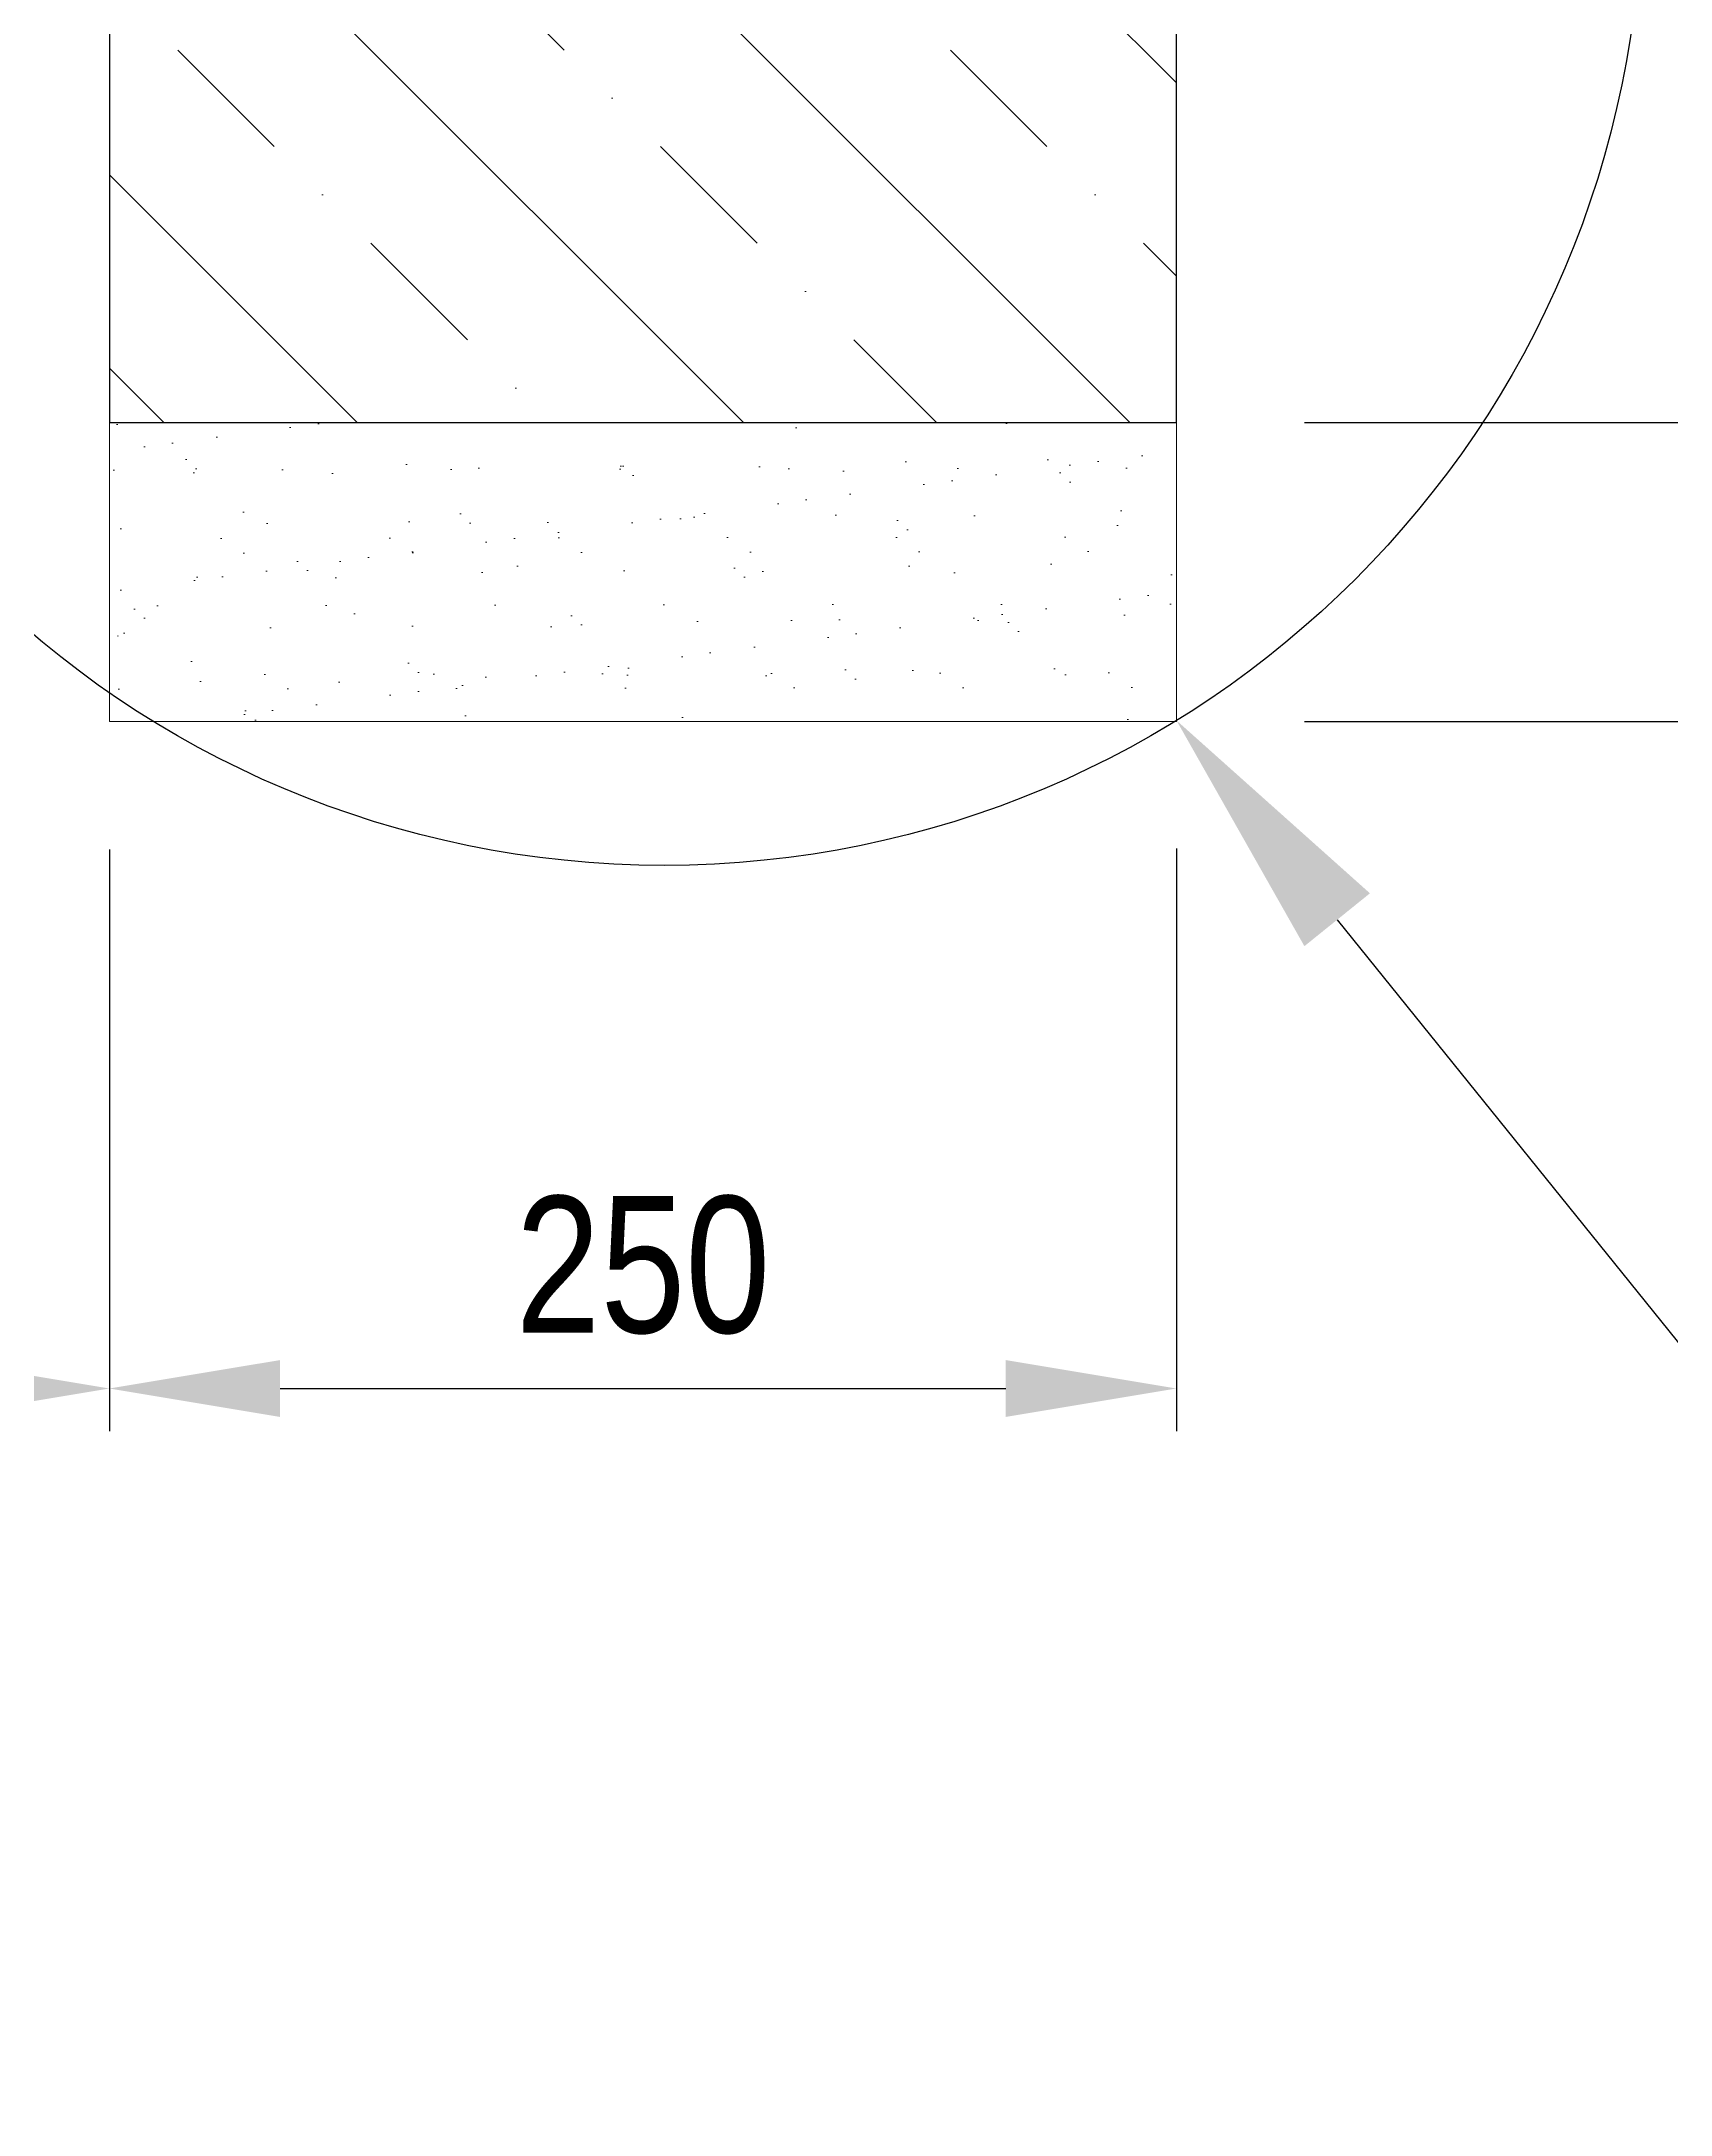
# Model space of a CAD drawing. Header units: millimetres. Extents: x 11004 to 17333, y 3085 to 7285.
# Drawn here: x 13958.3 to 14340, y 4913.7 to 5399.4 of the extents above; entities that cross this region are included whole.
import ezdxf
from ezdxf import colors
from ezdxf.entities.mleader import LeaderData, LeaderLine
from ezdxf.math import Vec2, Vec3

# ---------------------------------------------------------------- set-up
doc = ezdxf.new("R2010")
doc.units = ezdxf.units.MM
doc.header["$LTSCALE"] = 0.3
doc.layers.add('SRAFY', color=251, linetype='Continuous', lineweight=13)
doc.styles.add('SEACAD_Arial', font='arial.ttf', dxfattribs={"width": 0.8})
doc.dimstyles.new('ISO-25', dxfattribs={"dimtxt": 1.6, "dimasz": 2, "dimexe": 0.5, "dimexo": 1.5, "dimtad": 1, "dimdec": 0, "dimtxsty": 'SEACAD_Arial', "dimcen": 2, "dimadec": 0, "dimazin": 0, "dimtfac": 1, "dimtdec": 0, "dimtmove": 0, "dimatfit": 3, "dimfxl": 1, "dimarcsym": 0})

# ---------------------------------------------------------------- blocks, each defined once
blk = doc.blocks.new('*D137')
at = {"color": 0, "lineweight": -2, "transparency": 16777216}
for p, q in [((14254.27, 5560.09), (14442.22, 5560.09)), ((14432.22, 5520.09), (14432.22, 5350.1)), ((14254.25, 5310.1), (14442.22, 5310.1))]:
    blk.add_line(p, q, dxfattribs=at)
at = {"color": 0, "transparency": 16777216}
for points in [[(14425.56, 5520.09), (14438.89, 5520.09), (14432.22, 5560.09)], [(14425.56, 5350.1), (14438.89, 5350.1), (14432.22, 5310.1)]]:
    blk.add_solid(points, dxfattribs=at)
at = {"layer": 'Defpoints', "color": 0, "transparency": 16777216}
for p in [(14224.27, 5560.09), (14224.25, 5310.1), (14432.22, 5310.1)]:
    blk.add_point(p, dxfattribs=at)
at = {"color": 0, "transparency": 16777216, "insert": (14403.38, 5435.1), "char_height": 32, "attachment_point": 5, "rotation": 90, "style": 'SEACAD_Arial'}
blk.add_mtext('250', dxfattribs=at)
blk = doc.blocks.new('*D138')
at = {"color": 0, "lineweight": -2, "transparency": 16777216}
for p, q in [((14430.22, 5350.1), (14430.22, 5390.1)), ((14254.25, 5310.1), (14440.22, 5310.1)), ((14430.22, 5310.1), (14430.22, 5240.1)), ((14254.25, 5240.1), (14440.22, 5240.1)), ((14430.22, 5200.1), (14430.22, 5160.1))]:
    blk.add_line(p, q, dxfattribs=at)
at = {"color": 0, "transparency": 16777216}
for points in [[(14423.56, 5350.1), (14436.89, 5350.1), (14430.22, 5310.1)], [(14423.56, 5200.1), (14436.89, 5200.1), (14430.22, 5240.1)]]:
    blk.add_solid(points, dxfattribs=at)
at = {"layer": 'Defpoints', "color": 0, "transparency": 16777216}
for p in [(14224.25, 5310.1), (14224.25, 5240.1), (14430.22, 5240.1)]:
    blk.add_point(p, dxfattribs=at)
at = {"color": 0, "transparency": 16777216, "insert": (14401.38, 5275.1), "char_height": 32, "attachment_point": 5, "rotation": 90, "style": 'SEACAD_Arial'}
blk.add_mtext('70', dxfattribs=at)
blk = doc.blocks.new('*D140')
at = {"color": 0, "lineweight": -2, "transparency": 16777216}
for p, q in [((14224.25, 5210.34), (14224.25, 5073.82)), ((13974.27, 5160.1), (13974.27, 5073.82)), ((14014.27, 5083.82), (14184.25, 5083.82))]:
    blk.add_line(p, q, dxfattribs=at)
at = {"color": 0, "transparency": 16777216}
for points in [[(14014.27, 5090.48), (14014.27, 5077.15), (13974.27, 5083.82)], [(14184.25, 5090.48), (14184.25, 5077.15), (14224.25, 5083.82)]]:
    blk.add_solid(points, dxfattribs=at)
at = {"layer": 'Defpoints', "color": 0, "transparency": 16777216}
for p in [(14224.25, 5240.34), (13974.27, 5190.1), (14224.25, 5083.82)]:
    blk.add_point(p, dxfattribs=at)
at = {"color": 0, "transparency": 16777216, "insert": (14099.26, 5112.65), "char_height": 32, "attachment_point": 5, "style": 'SEACAD_Arial'}
blk.add_mtext('250', dxfattribs=at)
blk = doc.blocks.new('*D141')
at = {"color": 0, "lineweight": -2, "transparency": 16777216}
for p, q in [((13974.27, 5210.1), (13974.27, 5073.82)), ((13674.25, 5160.12), (13674.25, 5073.82)), ((13714.25, 5083.82), (13934.27, 5083.82))]:
    blk.add_line(p, q, dxfattribs=at)
at = {"color": 0, "transparency": 16777216}
for points in [[(13714.25, 5090.48), (13714.25, 5077.15), (13674.25, 5083.82)], [(13934.27, 5090.48), (13934.27, 5077.15), (13974.27, 5083.82)]]:
    blk.add_solid(points, dxfattribs=at)
at = {"layer": 'Defpoints', "color": 0, "transparency": 16777216}
for p in [(13974.27, 5240.1), (13674.25, 5190.12), (13974.27, 5083.82)]:
    blk.add_point(p, dxfattribs=at)
at = {"color": 0, "transparency": 16777216, "insert": (13824.26, 5112.67), "char_height": 32, "attachment_point": 5, "style": 'SEACAD_Arial'}
blk.add_mtext('300', dxfattribs=at)

msp = doc.modelspace()

# ---------------------------------------------------------------- hatches: boundary and pattern name
at = {"layer": 'SRAFY'}
h = msp.add_hatch(dxfattribs=at)
h.set_pattern_fill('BETON-PROSTY', color=256, scale=0.8, angle=90)
h.set_pattern_definition([(135, (5256.035, 781.344), (-45.25483, -45.25483), []), (135, (5256.035, 826.6), (-67.88225, -22.6274), [32, -16, 0, -16])])
h.paths.add_polyline_path([(14224.24, 5560.09), (13974.25, 5560.09), (13974.26, 5310.11), (14224.27, 5310.1)])
h = msp.add_hatch(dxfattribs=at)
h.set_pattern_fill('AR-SAND', color=256, scale=0.5)
h.set_pattern_definition([(37.5, (5851.699, 781.342), (-0.800016, 24.47066), [0, -19.304, 0, -21.59, 0, -20.6375]), (7.5, (5851.7, 781.342), (22.47616, 35.84126), [0, -10.414, 0, -17.399, 0, -6.6675]), (327.5, (5836.078, 781.342), (39.54962, 0.07186), [0, -6.35, 0, -22.86, 0, -29.845]), (317.5, (5836.078, 781.342), (38.17782, 11.14647), [0, -3.175, 0, -14.986, 0, -17.145])])
h.paths.add_polyline_path([(13974.25, 5310.1), (14224.26, 5310.13), (14224.26, 5240.1), (13974.27, 5240.09)])

# ---------------------------------------------------------------- linework, layer by layer
msp.add_lwpolyline([(13974.25, 5310.1), (14224.27, 5310.1), (14224.27, 5560.09), (13974.24, 5560.09)], close=True)
msp.add_circle((14104.24, 5435.38), 229.01)
at = {"color": 7, "linetype": 'Continuous'}
msp.add_circle((13976.26, 5260.11), 0.01, dxfattribs=at)
msp.add_circle((13976.26, 5260.11), 0.01, dxfattribs=at)
at = {"layer": 'SRAFY'}
for p, q in [((13974.27, 5310.1), (13974.27, 5240.1)), ((14224.25, 5310.1), (14224.25, 5240.1)), ((13974.27, 5240.1), (14224.25, 5240.1))]:
    msp.add_line(p, q, dxfattribs=at)

# ---------------------------------------------------------------- dimensions: what is measured, and where the dimension line sits
for base, p1, p2, override, picture, middle in [((14432.22, 5310.1), (14224.27, 5560.09), (14224.25, 5310.1), {"dimscale": 0}, '*D137', (14403.38, 5435.1)), ((14430.22, 5240.1), (14224.25, 5310.1), (14224.25, 5240.1), {"dimscale": 0, "dimtmove": 1}, '*D138', (14401.38, 5275.1))]:
    dim = msp.add_linear_dim(base=base, p1=p1, p2=p2, angle=90, dimstyle='ISO-25', override=override)
    dim.commit()
    dim.dimension.update_dxf_attribs({"geometry": picture, "text_midpoint": middle})
for base, p1, p2, picture, middle in [((14224.25, 5083.82), (13974.27, 5190.1), (14224.25, 5240.34), '*D140', (14099.26, 5112.65)), ((13974.27, 5083.82), (13674.25, 5190.12), (13974.27, 5240.1), '*D141', (13824.26, 5112.67))]:
    dim = msp.add_linear_dim(base=base, p1=p1, p2=p2, dimstyle='ISO-25', override={"dimscale": 0, "dimtix": 0, "dimtofl": 1, "dimtmove": 0, "dimatfit": 3})
    dim.commit()
    dim.dimension.update_dxf_attribs({"geometry": picture, "text_midpoint": middle})

# ---------------------------------------------------------------- leaders
ml = msp.add_multileader_mtext('Standard')
ml.set_content('Detail 1', color=256, style='SEACAD_Arial')
ml.set_leader_properties(lineweight=-3)
ml.build(insert=Vec2(0, 0))
ml.multileader.update_dxf_attribs({"text_right_attachment_type": 6, "dogleg_length": 2, "arrow_head_size": 60, "scale": 20})
ctx = ml.context
ctx.base_point, ctx.scale, ctx.char_height, ctx.arrow_head_size, ctx.landing_gap_size, ctx.plane_origin = Vec3(14427.84, 5037.44), 20, 50, 60, 20, Vec3(15582.33, 5637.1)
ctx.right_attachment = 6
notes = []
notes.append((ctx, [(0, (1, 1, 0), (14387.84, 5037.44), (1, 0), 40, [(0, [(14224.25, 5240.34)], 0, [])])]))
ctx.mtext.insert, ctx.mtext.flow_direction = Vec3(14447.84, 5062.85), 5
for ctx, leaders in notes:
    for number, flags, end, landing, length, lines in leaders:
        leader = LeaderData()
        leader.index, (leader.has_last_leader_line, leader.has_dogleg_vector, leader.attachment_direction) = number, flags
        leader.last_leader_point, leader.dogleg_vector, leader.dogleg_length = Vec3(end), Vec3(landing), length
        for number, points, colour, breaks in lines:
            line = LeaderLine()
            line.index, line.vertices, line.color, line.breaks = number, Vec3.list(points), colors.encode_raw_color(colour), breaks
            leader.lines.append(line)
        ctx.leaders.append(leader)

doc.saveas('drawing.dxf')
